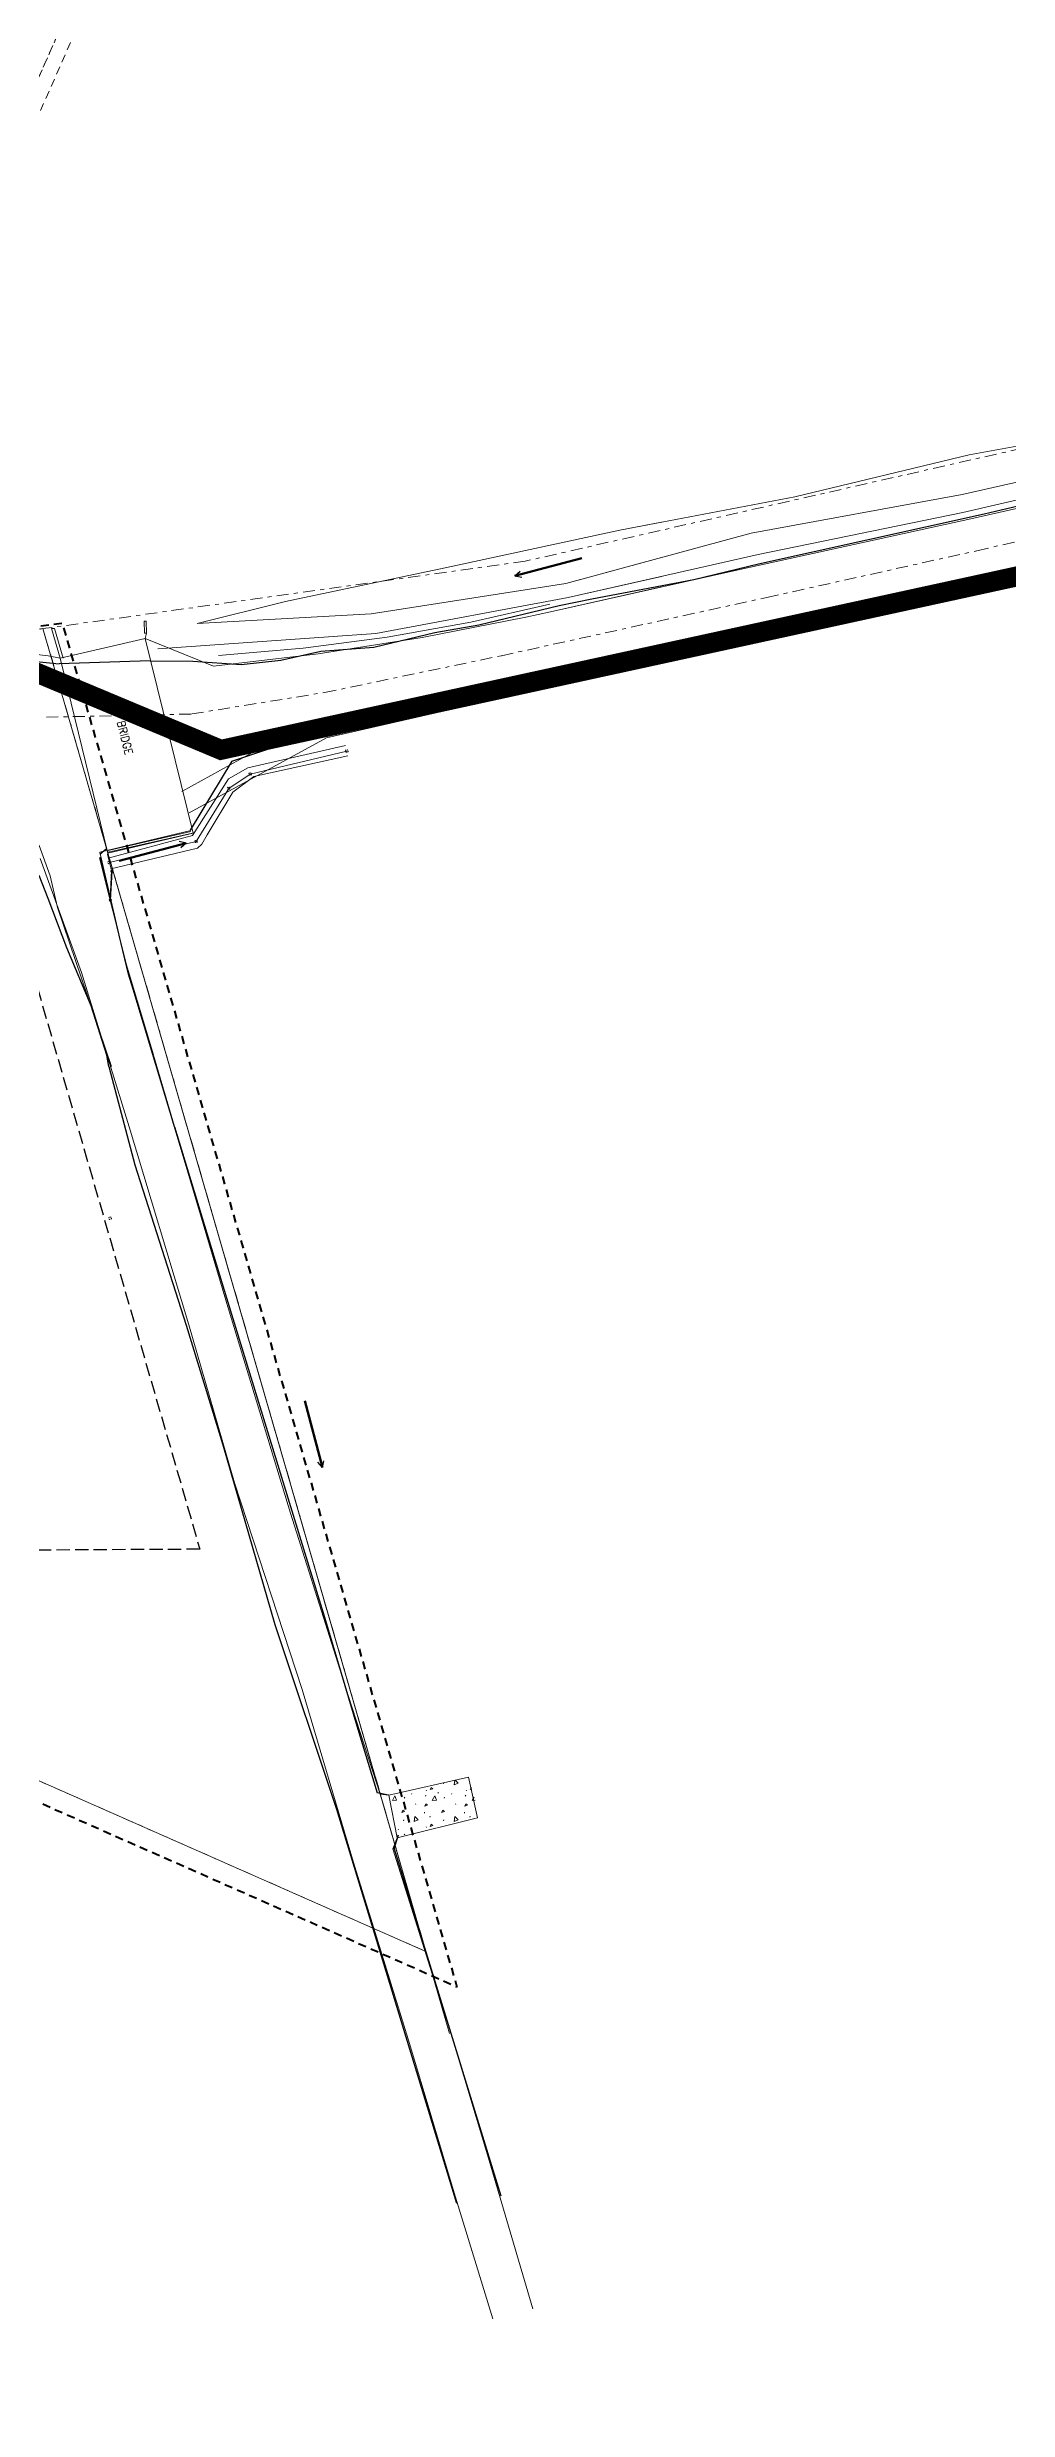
# Model space of a CAD drawing. Header units: metres. Extents: x -703672 to 3951284, y -4124475 to 4104628.
# Drawn here: x 327527.3 to 327623.5, y 4103169 to 4103405.2 of the extents above; entities that cross this region are included whole.
import ezdxf
from ezdxf.enums import TextEntityAlignment as Align

# ---------------------------------------------------------------- set-up
doc = ezdxf.new("R2010")
doc.units = ezdxf.units.M
doc.header["$MEASUREMENT"] = 0
for name, pattern in [('DGN Style 2', [1.3283826688107345, 0.7970296012864407, -0.5313530675242938]), ('DGN Style 3', [1.8597357363350286, 1.328382668810735, -0.5313530675242938]), ('DGN Style 7', [2.6567653376214695, 1.195544401929661, -0.5313530675242938, 0.3985148006432204, -0.5313530675242938])]:
    doc.linetypes.add(name, pattern=pattern)
for name, color, linetype, lineweight in [('C-ANNO-TEXT', 7, 'Continuous', 25), ('C-PROP-BASE', 2, 'CONLMT', 0), ('C-PROP-CONS(Alpha)', 7, 'DGN Style 2', 40), ('C-SITE-FENC', 6, 'Continuous', 0), ('C-SITE-STRC(Magnum)', 252, 'Continuous', 0), ('C-STRM-HDWL', 3, 'Continuous', 0), ('C-STRM-Sedimentation', 7, 'Continuous', 30), ('V-ANNO-PATT', 9, 'Continuous', 0), ('V-DTCH-CNTR', 252, 'DGN Style 7', 0), ('V-DTCH-TOP~', 252, 'Continuous', 0), ('V-ROAD-ASPH', 9, 'Continuous', 0), ('V-ROAD-CNTR', 251, 'DGN Style 7', 0), ('V-SITE-FENC', 251, 'FENCE', 0), ('V-SITE-STRC', 253, 'Continuous', 0), ('V-SITE-STRS', 6, 'Continuous', 0), ('V-SITE-WALK', 7, 'Continuous', 0)]:
    doc.layers.add(name, color=color, linetype=linetype, lineweight=lineweight)
doc.layers.add('ra', color=7, linetype='Continuous')
doc.styles.add('Dimension', font='arial.ttf', dxfattribs={"height": 0.00316992})
doc.styles.add('Style-Arial', font='arial.ttf')
doc.styles.add('Style-STANDARD', font='STANDARD.shx')
doc.linetypes.add('CONLMT', pattern='A,0.10417,-0.00902625,[2,dgnlstyle-tsaec.shx,S=4.133597883597883e-05,R=0,X=0,Y=0],-0.00902625', length=0.1222225)
doc.linetypes.add('FENCE', pattern='A,0.1,-0.01302,[7,dgnlstyle-tsaec.shx,S=0.0001240079365079365,R=0,X=0,Y=0],-0.01302', length=0.12604)
doc.dimstyles.new('USACE Stroke DIM Set', dxfattribs={"dimtxt": 0.00316992, "dimasz": 0.00475488, "dimexe": 0.00158496, "dimexo": 0.00158496, "dimgap": 0.00158496, "dimtad": 1, "dimdec": 3, "dimlfac": 12, "dimzin": 15, "dimdsep": 46, "dimlunit": 4, "dimtxsty": 'Dimension', "dimblk": 'OBLIQUE', "dimcen": 0.09, "dimclrd": 1, "dimclre": 1, "dimazin": 2, "dimtfac": 1, "dimtdec": 3, "dimtmove": 1, "dimatfit": 1, "dimfxl": 1, "dimtolj": 1, "dimtzin": 15, "dimlwd": 18, "dimlwe": 18, "dimarcsym": 0})

# ---------------------------------------------------------------- blocks, each defined once
blk = doc.blocks.new('_Oblique')
at = {"color": 0, "linetype": 'ByBlock', "lineweight": -2}
blk.add_line((0.5, 0.5), (-0.5, -0.5), dxfattribs=at)
blk = doc.blocks.new('TerminatorOpen')
at = {"color": 0, "linetype": 'ByBlock', "lineweight": -2}
for q in [(-1, 0.5), (-1, 0), (-1, -0.5)]:
    blk.add_line((0, 0), q, dxfattribs=at)
blk = doc.blocks.new('FIXPNT_1267')
at = {"layer": 'V-SITE-STRS', "linetype": 'ByBlock'}
h = blk.add_hatch(color=256, dxfattribs=at)
edge = h.paths.add_edge_path()
edge.add_arc((-7.450580596923828e-09, 4.656612873077393e-10), 0.03294675799999999, 0, 360)
blk.add_circle((-0.01278334856033325, 5.559809505939484e-05), 1.297278596249999, dxfattribs=at)
blk = doc.blocks.new('NULL_2131')
at = {"layer": 'V-SITE-STRS', "linetype": 'ByBlock', "xscale": 0.1, "yscale": 0.1, "zscale": 0.5, "rotation": 86.67054385907329}
blk.add_blockref('FIXPNT_1267', (0, 0), dxfattribs=at)
blk = doc.blocks.new('NULL_2130')
at = {"layer": 'V-SITE-STRS', "linetype": 'ByBlock'}
blk.add_blockref('NULL_2131', (0, 0), dxfattribs=at)
blk = doc.blocks.new('FIXPNT_1259')
at = {"layer": 'V-DTCH-CNTR', "linetype": 'ByBlock'}
h = blk.add_hatch(color=256, dxfattribs=at)
edge = h.paths.add_edge_path()
edge.add_arc((0, 0), 0.03294675800000001, 0, 360)
blk.add_circle((-0.01278334157541394, 5.559623241424561e-05), 1.29727859625, dxfattribs=at)
blk = doc.blocks.new('NULL_2114')
at = {"layer": 'V-DTCH-CNTR', "linetype": 'ByBlock', "xscale": 0.1, "yscale": 0.1, "zscale": 0.5}
blk.add_blockref('FIXPNT_1259', (0, 0), dxfattribs=at)
blk = doc.blocks.new('NULL_2113')
at = {"layer": 'V-DTCH-CNTR', "linetype": 'ByBlock'}
blk.add_blockref('NULL_2114', (0, 0), dxfattribs=at)

msp = doc.modelspace()

# ---------------------------------------------------------------- linework, layer by layer
at = {"layer": 'C-ANNO-TEXT', "color": 1, "lineweight": -2, "ltscale": 0.6, "const_width": 2}
msp.add_lwpolyline([(327554.8350382773, 4104380.16774108), (327275.3480059607, 4104220.406195212), (327093.3818080015, 4104047.583524398), (327001.8950954843, 4103885.810832099), (326940.431142319, 4103781.08774414), (326891.8948100628, 4103650.048591174), (326879.9189725379, 4103599.019840731), (326881.1756962286, 4103522.160821603), (327011.0294437818, 4103497.589092612), (327253.4385069069, 4103456.857713948), (327544.716564442, 4103334.973178718), (327826.9203376779, 4103396.417603671), (327953.6137947738, 4102865.62848762), (328093.7569675464, 4102751.786021037), (328281.8958965763, 4102788.880219985)], dxfattribs=at)
at = {"layer": 'C-PROP-BASE', "linetype": 'DGN Style 7'}
for points in [[(327356.8597373767, 4103417.513729525), (327390.4670387869, 4103401.969263422), (327410.8739347309, 4103393.112029526), (327390.4670387869, 4103401.969263422), (327356.8597373765, 4103417.513729525), (327390.4670388163, 4103401.969263408), (327410.8739347302, 4103393.112029526), (327433.4709347181, 4103381.52002953), (327451.7089347362, 4103373.476029522), (327464.3439347404, 4103369.31702952), (327510.1519092293, 4103349.749040421), (327521.3969347301, 4103346.320029525), (327526.9071255911, 4103347.090790208), (327565.2159725193, 4103214.830112471), (327236.7608922105, 4103359.627596663), (327249.5213075785, 4103462.801666866)], [(327878.9085788453, 4103183.85938541), (327825.2089347303, 4103410.919029523), (327791.8229347304, 4103404.045029525), (327775.1939347312, 4103399.242029524), (327575.17193473, 4103353.842029526), (327526.9071255911, 4103347.090790208), (327521.3969347297, 4103346.320029524), (327510.1519347301, 4103349.749029526), (327464.343934713, 4103369.317029532), (327451.7089347313, 4103373.476029526), (327445.1219347311, 4103376.466029527), (327443.9949347313, 4103378.240029527), (327442.8399347313, 4103377.491029528), (327433.4709347296, 4103381.520029525), (327410.873934731, 4103393.112029525), (327390.4670388172, 4103401.969263406)]]:
    msp.add_lwpolyline(points, dxfattribs=at)
at = {"layer": 'C-PROP-CONS(Alpha)', "color": 9, "transparency": 33554661, "flags": 128}
msp.add_lwpolyline([(328051.3527000129, 4102748.37939936), (328033.3155557459, 4102763.759859016), (328008.635876491, 4102785.194791595), (328001.0587122234, 4102791.754994317), (327978.7635198684, 4102811.492673358), (327966.1439298082, 4102822.81362133), (327961.8799502737, 4102829.347595384), (327957.057644274, 4102838.760785415), (327950.9142166439, 4102852.447486374), (327944.9108842695, 4102882.46314165), (327922.9503158275, 4102979.617200589), (327922.1960612735, 4102984.074704956), (327896.895254712, 4103096.805002357), (327873.602682129, 4103197.996084934), (327970.2778919048, 4103222.03458913), (327945.2853782952, 4103305.343080384), (327930.2819876203, 4103330.564998057), (327883.5789010234, 4103409.045375251), (327883.5789010235, 4103409.045375251), (327870.9613363898, 4103413.475533437), (327831.8293273544, 4103476.306306486), (327799.6734495071, 4103521.613691107), (327806.6592676204, 4103526.955593927), (327784.9216440988, 4103571.617824119), (327626.2738909589, 4103555.289453546), (327612.5795421994, 4103537.316554541), (327610.912267143, 4103605.482858766), (327464.3899750119, 4103600.408329677), (327376.9287606052, 4103410.137822579), (327521.4700117525, 4103346.727226583), (327528.8281654069, 4103347.647212733), (327568.3287292437, 4103211.27215154), (327234.5934998402, 4103358.397358307), (327245.9429127203, 4103450.162797557), (327247.4057606828, 4103462.282137395), (327240.1466832621, 4103465.304146356), (327209.4846702361, 4103470.912804143), (327163.5775247305, 4103479.173001934), (327097.1773292364, 4103490.791457197), (327094.8037589096, 4103490.336329404), (327087.5669605479, 4103491.465917642), (327077.449539086, 4103494.95888159), (327074.0302851388, 4103496.139353393), (327072.3445527111, 4103496.70369043), (327040.4265800085, 4103507.290822693), (327024.6254833043, 4103509.746641063), (327005.0554566061, 4103511.621346213), (326997.3663593705, 4103513.401218432), (326987.1858611336, 4103509.176851866), (326924.9401869376, 4103516.679666858), (326868.1898380349, 4103514.452095245, -0.4874798272826256), (326842.7291952347, 4103544.504835935), (326855.8128268328, 4103607.653487044), (326872.3549334486, 4103674.829124694), (326885.7849688843, 4103716.963841686), (326897.1820855098, 4103756.392376348), (326911.8079730987, 4103792.562866542), (326942.7784593481, 4103859.495280759), (326985.0309523789, 4103937.170100313), (327038.3759761521, 4104017.339902852), (327049.9699591843, 4104031.93014326), (327093.2772874826, 4104085.216318096), (327121.0561478767, 4104115.05712215), (327147.4927338528, 4104141.109056442), (327201.0579048989, 4104189.950156559), (327247.8236230445, 4104227.241544621), (327274.2756034104, 4104246.458416275), (327310.9052788371, 4104272.189052842), (327338.7507480193, 4104290.682435896), (327394.3822770293, 4104323.718145463), (327454.7797406209, 4104356.193582261), (327554.8217139727, 4104397.588329164), (327560.1573850386, 4104391.696800068), (327629.8959608893, 4104414.015198105), (327759.0313031515, 4104448.398455133), (327757.2739255879, 4104455.165774307), (328107.0540342975, 4104542.510103815), (328119.3380608568, 4104542.510103815), (328124.6483431717, 4104536.17317302), (328129.4254646109, 4104518.549251009), (328131.921990407, 4104503.029638088), (328135.078302787, 4104500.213224401), (328154.085317786, 4104500.667789092), (328149.8985258908, 4104547.783738694), (328149.7745655841, 4104555.824714896), (328168.0966631506, 4104560.116307975), (328180.1971601305, 4104561.571233069), (328186.8764764442, 4104562.389659171), (328203.8937110046, 4104564.517264253), (328194.5649608789, 4104557.623580912), (328191.4437345657, 4104556.202444898), (328187.3603782359, 4104545.719257489), (328182.8253075863, 4104532.763466077), (328181.3393865761, 4104525.839460123), (328180.4385673145, 4104514.508980992), (328180.3416913476, 4104501.519693172), (328182.9952471908, 4104464.369911368), (328121.0450735461, 4104464.115166628), (328089.3117504606, 4104492.939601823), (327768.6929376793, 4104411.193379837), (327762.394272341, 4104435.44831491), (327630.6153729495, 4104402.081270727), (327568.961239384, 4104381.975780278), (327586.7809209799, 4104362.299684941), (327579.7950375145, 4104360.190021981), (327526.9949811692, 4104339.560635842), (327472.178603134, 4104315.449356015), (327377.0616109308, 4104262.394203749), (327337.8150383515, 4104235.453131521), (327331.8477650884, 4104234.203481648), (327216.3820695355, 4104145.337984444), (327178.5929724798, 4104112.042658567), (327136.6371358891, 4104068.619937841), (327133.1617217513, 4104062.073926368), (327081.9927725713, 4104002.304896605), (327197.9125123062, 4103949.973291562), (327165.5484697489, 4103878.060140899), (327236.1839484199, 4103839.517953459), (327385.373955234, 4103849.829860281), (327376.9496945368, 4103947.711745712), (327522.7087312953, 4103959.659207741), (327570.1209276664, 4103966.104005254), (327619.9429955619, 4103970.187781311), (327675.5802737248, 4103972.189662043), (327840.2462419602, 4103985.686872555), (327861.3262067086, 4103740.757760243), (327930.6420660896, 4103742.354851621), (327992.4427256854, 4103748.227855178), (328033.5029494578, 4103744.724846469), (328070.8848923553, 4103745.586155542), (328069.9830035489, 4103756.769478619), (328241.8330771768, 4103770.442215998), (328288.4642937218, 4103241.598537642), (328052.9743225681, 4103223.495877456), (328046.3409570817, 4103208.988679592), (328077.9633670195, 4102853.33535271), (328045.914018165, 4102815.224954779), (328124.4115326538, 4102748.37939936)], format="xyb", dxfattribs=at)
at = {"layer": 'C-SITE-FENC', "linetype": 'FENCE', "ltscale": 80}
msp.add_lwpolyline([(327252.8576819676, 4103461.575717675), (327252.4331808157, 4103460.555451396), (327255.7244327103, 4103458.984670851, -0.2737537046892947), (327252.9712282305, 4103457.136890197, -0.1261548447997219), (327251.3848489339, 4103457.449072386, -0.1307114052934285), (327252.659016166, 4103456.364369079, -0.2689349705354919), (327252.9204473976, 4103453.109488611), (327249.9291390877, 4103454.537118295), (327247.894292584, 4103449.646471332), (327236.7608922106, 4103359.627596663), (327565.2159725193, 4103214.830112471), (327526.9071255912, 4103347.090790208)], format="xyb", dxfattribs=at)
at = {"layer": 'C-SITE-STRC(Magnum)', "linetype": 'DGN Style 2', "lineweight": 18, "flags": 128}
msp.add_lwpolyline([(327474.9291606625, 4103623.712298925), (327463.7638845238, 4103623.351414103), (327459.0056345972, 4103590.289663387, -0.1316829806757145), (327449.2180239587, 4103567.445981749), (327419.7742860129, 4103530.025155775, 0.05002433632564973), (327416.3453928125, 4103524.636450699), (327404.4684845611, 4103501.064355826, 0.3990922365513682), (327415.3442435534, 4103465.281860519, -0.03015734999227787), (327414.0944142617, 4103464.164199356), (327383.5504958791, 4103477.692176275), (327379.7364341802, 4103469.080660309), (327414.6438698018, 4103453.620071357), (327411.5530820386, 4103446.645766052), (327405.4732570035, 4103432.926753544), (327404.6638773393, 4103431.097844894), (327412.320869571, 4103427.709259135), (327426.8633404492, 4103460.383684529), (327490.8848173932, 4103433.728871211), (327482.6768107636, 4103415.192785706), (327503.4254485627, 4103406.000778882), (327515.5903814164, 4103400.605612193), (327513.4407957806, 4103395.759825646), (327512.5066961144, 4103393.647508522), (327506.901605565, 4103381.018081815), (327506.419768216, 4103379.932402749), (327505.937845786, 4103378.84676417), (327505.608312449, 4103378.10441627), (327514.1275295526, 4103374.32267722), (327533.288564639, 4103417.567606947), (327534.5571270936, 4103419.832812112), (327536.1689522225, 4103421.741336861), (327538.1120900334, 4103423.31790364), (327540.3172108666, 4103424.493146784), (327542.8069657818, 4103425.270392404), (327606.4925626122, 4103438.69265558), (327613.1253323476, 4103410.163131858), (327633.8782950696, 4103415.053528378), (327648.1843627068, 4103418.313933164), (327651.5703498185, 4103403.740722501), (327653.7586765458, 4103394.325034111), (327662.8391534798, 4103396.432848595), (327653.9258093438, 4103434.7573741), (327653.5694826047, 4103437.856041228), (327653.9070041921, 4103440.835111978), (327654.9081164601, 4103443.669514067), (327656.5185463471, 4103446.19843945), (327658.6661997132, 4103448.299463454), (327662.1262923775, 4103450.419580809), (327702.545631025, 4103458.943121145), (327708.0461592458, 4103432.913029597), (327725.6292959729, 4103436.646555332), (327728.3984413266, 4103423.624237818), (327730.3414478616, 4103414.511778114), (327730.7575945886, 4103412.555551496), (327739.8659637581, 4103414.493168529), (327732.0064081502, 4103451.479730877), (327731.7045069691, 4103454.541511283), (327732.0825319924, 4103457.478100854), (327733.1068330953, 4103460.265692207), (327734.7246686032, 4103462.750555179), (327736.8550740609, 4103464.816865618), (327739.3834715012, 4103466.351285388), (327742.3129459622, 4103467.317658322), (327795.7077860177, 4103478.575357798), (327798.3735248658, 4103478.865462872), (327800.9397275708, 4103478.650117148), (327803.4108617791, 4103477.934898824), (327805.7055992028, 4103476.752538459), (327807.7255537022, 4103475.151657104), (327809.5299861558, 4103473.03388667), (327888.2658258614, 4103380.832265056), (327891.2024042939, 4103376.330642888), (327893.7383411126, 4103371.543957578), (327895.8254926312, 4103366.559200893), (327897.4530900647, 4103361.349289099), (327899.6497730219, 4103353.009085462, -0.422274684569617), (327895.2160535973, 4103345.639022119), (327891.7003822796, 4103344.815509173), (327892.1491591313, 4103342.866494967), (327872.782829633, 4103338.330114399), (327870.4698422028, 4103337.788318845), (327869.6790451646, 4103337.603082076), (327871.7316506287, 4103328.840273673), (327898.3395188694, 4103335.072916591, -0.4061981289303538), (327905.5100455697, 4103330.759235418), (327920.2815616738, 4103274.675833907, -0.422274684552299), (327915.8478422494, 4103267.305770562), (327887.3700660714, 4103260.635119294), (327889.4226715295, 4103251.872310912), (327890.2134685681, 4103252.05754768), (327892.5264559983, 4103252.599343233), (327912.4389379788, 4103257.26365488), (327912.8883834927, 4103255.314797286), (327918.9713075205, 4103256.739665037, -0.4061981289289006), (327926.1418342206, 4103252.425983862), (327928.0190326041, 4103245.298775668, -0.3673459260128321), (327920.7505339474, 4103230.118379424), (327918.7849414773, 4103238.646417779), (327893.8318226552, 4103232.900858304), (327896.0662154946, 4103223.227746297), (327878.8961030124, 4103218.545537444, -0.4013471999334533), (327863.0970014104, 4103227.117476953), (327861.1456891465, 4103226.655456328), (327870.6138053517, 4103191.934958958), (327872.5295355113, 4103192.527462602, -0.4013471999332677), (327881.7900785874, 4103207.93304926), (327898.6198750603, 4103212.522455541), (327902.9664552167, 4103193.70853979), (327937.9173888211, 4103201.82811188), (327935.992702404, 4103209.135619138, 0.4216031455730092), (327921.6640533658, 4103217.250104373), (327921.3266867049, 4103218.713823766, -0.4196944927986114), (327937.4432331693, 4103209.517666909), (327939.9716986996, 4103199.917775701), (327950.6395811578, 4103202.603063704), (327908.0269006318, 4103364.391742309), (327906.1712231198, 4103370.33173457), (327903.6920974976, 4103376.252645395), (327900.6885394303, 4103381.92198509), (327897.0913691319, 4103387.436260267), (327828.6080247884, 4103467.631955465, -0.1573681619350366), (327810.1882912599, 4103511.862090011), (327807.7416777069, 4103541.475159936, 0.4139375511036977), (327776.4795633691, 4103567.991098555), (327646.3612904887, 4103557.364265085, -0.4140940930598877), (327632.346668908, 4103569.257645937), (327630.4875186163, 4103591.907777133, 0.4144682669253564), (327604.5838156632, 4103613.86227281), (327488.1952109593, 4103604.207061316, -0.4819769833883705), (327474.2530443429, 4103619.014439506), (327474.9291606625, 4103623.712298925)], format="xyb", close=True, dxfattribs=at)
for points in [[(327504.9997202458, 4103376.733425561), (327514.8908738038, 4103372.342674487), (327534.6315713074, 4103416.895856109), (327535.7957361966, 4103418.974644037), (327537.2237677933, 4103420.66554313), (327538.9450299165, 4103422.06209085), (327540.8985273808, 4103423.103228583), (327543.3335199208, 4103423.863378618)], [(327505.6083124494, 4103378.10441627), (327514.1275295526, 4103374.32267722), (327533.2885646386, 4103417.567606946), (327534.5571270936, 4103419.832812112), (327536.1689522225, 4103421.741336861), (327538.1120900334, 4103423.31790364), (327540.317210867, 4103424.493146785), (327542.8865280579, 4103425.295229963)]]:
    msp.add_lwpolyline(points, dxfattribs=at)
at = {"layer": 'C-STRM-HDWL', "linetype": 'Continuous'}
msp.add_line((327533.40959708, 4103324.641111997), (327567.5951932714, 4103206.615891099), dxfattribs=at)
msp.add_line((327533.40959708, 4103324.641111997), (327567.5951932714, 4103206.615891099), dxfattribs=at)
msp.add_line((327533.40959708, 4103324.641111997), (327567.5951932714, 4103206.615891099), dxfattribs=at)
at = {"layer": 'C-STRM-Sedimentation', "color": 30, "linetype": 'DGN Style 3'}
for p, q in [((327524.7950760638, 4103316.538114173), (327542.6056971367, 4103255.047231433)), ((327542.6056971369, 4103255.047231433), (327494.4362339275, 4103254.780493134))]:
    msp.add_line(p, q, dxfattribs=at)
at = {"layer": 'ra'}
for p, q in [((327621.0925859829, 4103358.572077429, 8), (327634.3009385589, 4103361.672062305, 7.91)), ((327609.3517547675, 4103355.955234413, 7.93), (327621.0925859829, 4103358.572077429, 8)), ((327617.6824590371, 4103351.019351881, 7.95), (327649.5258811537, 4103358.286051675, 7.95)), ((327598.4983610634, 4103353.586721144, 7.88), (327609.3517547675, 4103355.955234413, 7.93)), ((327592.0218608673, 4103352.020030936, 7.88), (327598.4983610634, 4103353.586721144, 7.88)), ((327578.5493811155, 4103349.390724119, 7.87), (327581.8407515573, 4103350.084428389, 7.88)), ((327581.8407515573, 4103350.084428389, 7.88), (327592.0218608673, 4103352.020030936, 7.88)), ((327587.4208655, 4103344.154363854, 7.93), (327617.6824590371, 4103351.019351881, 7.95)), ((327570.5213119245, 4103347.481696863, 7.96), (327578.5493811155, 4103349.390724119, 7.87)), ((327560.0296868838, 4103345.240578391, 7.99), (327566.1168677649, 4103346.701459947, 7.97)), ((327566.1168677649, 4103346.701459947, 7.97), (327570.5213119245, 4103347.481696863, 7.96)), ((327525.9273478982, 4103343.830847315, 8.09), (327528.5407558848, 4103343.585648018, 8.11)), ((327537.6279894314, 4103343.879966673, 8.06), (327528.5407558848, 4103343.585648018, 8.11)), ((327537.6279894314, 4103343.879966673, 8.06), (327541.9119640535, 4103343.833561531, 8.06)), ((327541.9119640535, 4103343.833561531, 8.06), (327546.7324795285, 4103343.522776147, 8.06)), ((327546.7324795285, 4103343.522776147, 8.06), (327550.7100831176, 4103343.935937965, 8.04)), ((327550.7100831176, 4103343.935937965, 8.04), (327554.7082348239, 4103344.848777454, 7.99)), ((327554.7082348239, 4103344.848777454, 7.99), (327560.0296868838, 4103345.240578391, 7.99)), ((327567.9926409742, 4103339.70432197, 8.01), (327587.4208655, 4103344.154363854, 7.93)), ((327554.5790486519, 4103336.784707952, 8.04), (327567.9926409742, 4103339.70432197, 8.01)), ((327545.8107936915, 4103333.832066771, 8.05), (327554.5790486519, 4103336.784707952, 8.04)), ((327545.8107936915, 4103333.832066771, 8.05), (327541.6363233022, 4103326.934615287, 8.1)), ((327532.6036718676, 4103324.534676108, 8.09), (327533.2464743681, 4103325.087235558, 8.08)), ((327527.4142201265, 4103320.113192689, 7.97), (327526.541534749, 4103322.412118793, 8.11)), ((327529.3077619501, 4103315.190141566, 7.68), (327527.4142201265, 4103320.113192689, 7.97)), ((327531.743842373, 4103309.386446435, 7.49), (327529.3077619501, 4103315.190141566, 7.68)), ((327533.3008470852, 4103304.441491599, 7.35), (327531.743842373, 4103309.386446435, 7.49)), ((327533.4963343617, 4103303.325118129, 7.33), (327533.3008470852, 4103304.441491599, 7.35)), ((327533.4963343617, 4103303.325118129, 7.33), (327536.1039208819, 4103293.467901608, 7.13)), ((327540.0803885644, 4103297.286845673, 7.25), (327537.9585193864, 4103304.424207664, 7.35)), ((327540.0803885644, 4103297.286845673, 7.25), (327545.2766508745, 4103280.18339298, 7.2)), ((327536.1039208819, 4103293.467901608, 7.13), (327541.2428209403, 4103277.437898296, 7.11)), ((327545.2766508745, 4103280.18339298, 7.2), (327551.6849412875, 4103259.324529541, 7.02)), ((327541.2428209403, 4103277.437898296, 7.11), (327544.8995067881, 4103265.489079375, 7.07)), ((327544.8995067881, 4103265.489079375, 7.07), (327550.1194865517, 4103247.518933263, 6.98)), ((327551.6849412875, 4103259.324529541, 7.02), (327555.0789206922, 4103248.245447548, 7.05)), ((327550.1194865517, 4103247.518933263, 6.98), (327556.2626155742, 4103229.072201959, 6.99)), ((327555.0789206922, 4103248.245447548, 7.05), (327558.3147051433, 4103237.39575465, 7.02)), ((327558.3147051433, 4103237.39575465, 7.02), (327560.353475737, 4103230.696156035, 6.981865084571926)), ((327561.4877301558, 4103230.444253929, 6.9), (327560.353475737, 4103230.696156035, 6.981865084571927)), ((327556.2626155742, 4103229.072201959, 6.99), (327568.3024052462, 4103189.647376409, 6.91)), ((327562.0570483467, 4103225.098050622, 6.95), (327562.4762492694, 4103226.477512324, 6.86)), ((327562.0570483467, 4103225.098050622, 6.95), (327572.7069207529, 4103190.383602021, 6.93))]:
    msp.add_line(p, q, dxfattribs=at)
at = {"layer": 'V-ANNO-PATT'}
for p, q in [((327563.066707272, 4103230.161918486, 6.890593972234917), (327563.1023105985, 4103230.241816986, 6.89064531562115)), ((327563.7859821943, 4103230.551611175, 6.884130734850658), (327563.8215855209, 4103230.631509677, 6.88418207823689)), ((327564.1766804193, 4103229.593629146, 6.873455176480149), (327564.2121737156, 4103229.540330146, 6.872691960702305)), ((327565.1711633589, 4103230.366114655, 6.865950467071954), (327565.206766693, 4103230.446113154, 6.866002422912786)), ((327565.2385023728, 4103230.951403676, 6.868707132159138), (327565.2740956615, 4103230.898104676, 6.867942686022204)), ((327566.4345947987, 4103230.725407915, 6.852605429311616), (327566.4700880951, 4103230.672108915, 6.851842213533772)), ((327566.9777182133, 4103231.581591854, 6.851167185342319), (327567.0133215474, 4103231.661590354, 6.851219141183151)), ((327567.0664045038, 4103230.161918486, 6.841379608555393), (327567.1020078303, 4103230.241816986, 6.841430951941625)), ((327567.7856794262, 4103230.551611175, 6.834916371171133), (327567.8212827527, 4103230.631509677, 6.834967714557365)), ((327568.1763776512, 4103229.593629146, 6.824240812800625), (327568.2118709474, 4103229.540330146, 6.82347759702278)), ((327569.1708605908, 4103230.366114655, 6.816736103392429), (327569.2064639248, 4103230.446113154, 6.816788059233261)), ((327569.2381996047, 4103230.951403676, 6.819492768479613), (327569.2737928933, 4103230.898104676, 6.818728322342679)), ((327562.9777440123, 4103227.906360796, 6.877872005219245), (327563.0133473464, 4103227.986359295, 6.877923961060077)), ((327565.0742482718, 4103228.741745125, 6.85719274219975), (327565.0831415768, 4103228.661846624, 6.856593889017574)), ((327565.2382254036, 4103227.276172617, 6.846197588356539), (327565.2738186923, 4103227.222873617, 6.845433142219605)), ((327565.627870844, 4103228.270453966, 6.847493745391866), (327565.6633741858, 4103228.350452465, 6.847546931591793)), ((327566.9774412441, 4103227.906360796, 6.828657641539721), (327567.0130445783, 4103227.986359295, 6.828709597380552)), ((327569.0739455036, 4103228.741745125, 6.807978378520225), (327569.0828388087, 4103228.661846624, 6.80737952533805)), ((327569.6275680759, 4103228.270453966, 6.798279381712341), (327569.6630714176, 4103228.350452465, 6.798332567912269)), ((327562.4346205977, 4103227.050176857, 6.879310249188542), (327562.470113894, 4103226.996877856, 6.878547033410698)), ((327563.0664303027, 4103226.486687427, 6.868084428432311), (327563.1020336293, 4103226.566585928, 6.868135771818551)), ((327563.7857052251, 4103226.876380117, 6.861621191048052), (327563.8213085516, 4103226.956278618, 6.861672534434291))]:
    msp.add_line(p, q, dxfattribs=at)
at = {"layer": 'V-ANNO-PATT', "extrusion": (-0.0006015507029671023, -0.00433435488733849, 0.9999904257063976), "elevation": -17975.07301055524, "flags": 128}
msp.add_lwpolyline([(327568.0028740068, 4103192.122209854), (327568.067954896, 4103192.591132868)], dxfattribs=at)
at = {"layer": 'V-ANNO-PATT', "extrusion": (0.01230336013790066, -0.006125009588119855, 0.9999055513331561), "elevation": -21095.30776327372, "flags": 128}
msp.add_lwpolyline([(327543.2796042936, 4103179.725400643), (327543.5680116324, 4103179.427561116), (327543.1879116324, 4103179.251461116)], dxfattribs=at)
at = {"layer": 'V-ANNO-PATT', "extrusion": (0.01230336012606628, -0.006125009585560423, 0.9999055513333173), "flags": 128}
for points, elevation in [([(327536.9892116803, 4103177.680861143), (327537.2290116801, 4103178.133661142), (327537.4155116801, 4103177.716361143), (327536.99811168, 4103177.680861142)], -21095.30775664831), ([(327540.9892116804, 4103177.680861142), (327541.2290116801, 4103178.133661143), (327541.4155116804, 4103177.716361143), (327540.9981116799, 4103177.680861142)], -21095.30775664832)]:
    msp.add_lwpolyline(points, dxfattribs=dict(at, elevation=elevation))
at = {"layer": 'V-ANNO-PATT', "extrusion": (0.01230336013247273, -0.006125009580589867, 0.9999055513332689), "flags": 128}
for points, elevation in [([(327540.2305116542, 4103177.121361259), (327540.3370116545, 4103177.343361258), (327540.5146116544, 4103177.21016126), (327540.2305116542, 4103177.121361259)], -21095.30773415445), ([(327544.2305116543, 4103177.12136126), (327544.3370116545, 4103177.343361258), (327544.5146116544, 4103177.21016126), (327544.2305116543, 4103177.12136126)], -21095.30773415444)]:
    msp.add_lwpolyline(points, dxfattribs=dict(at, elevation=elevation))
at = {"layer": 'V-ANNO-PATT', "extrusion": (0.01230336012125026, -0.006125009595552512, 0.9999055513333154), "flags": 128}
for points, elevation in [([(327540.7672116995, 4103178.771960922), (327540.8738116993, 4103178.993960922), (327541.0514116997, 4103178.860760923), (327540.7672116995, 4103178.771960922)], -21095.30779922573), ([(327540.7672116995, 4103175.096660924), (327540.8738116995, 4103175.318660922), (327541.0514116994, 4103175.185460921), (327540.7672116995, 4103175.096660924)], -21095.30779922569)]:
    msp.add_lwpolyline(points, dxfattribs=dict(at, elevation=elevation))
at = {"layer": 'V-ANNO-PATT', "extrusion": (0.01230336010449314, -0.006125009587505326, 0.9999055513335707), "elevation": -21095.3077716954, "flags": 128}
msp.add_lwpolyline([(327544.7672117673, 4103178.771961054), (327544.8738117675, 4103178.993961056), (327544.9032922926, 4103178.971850662)], dxfattribs=at)
at = {"layer": 'V-ANNO-PATT', "extrusion": (0.009465776771752756, 0.002957737629308134, 0.9999508242199832), "elevation": 15243.79643654198, "flags": 128}
msp.add_lwpolyline([(327555.0829469771, 4103203.929565982), (327554.9052356555, 4103203.874039887)], dxfattribs=at)
at = {"layer": 'V-ANNO-PATT', "extrusion": (0.0001618736609682663, 0.0003056302638788492, 0.9999999401935281), "elevation": 1313.901623868377, "flags": 128}
msp.add_lwpolyline([(327569.8619811185, 4103229.712295942), (327570.0474032499, 4103230.062387558)], dxfattribs=at)
at = {"layer": 'V-ANNO-PATT', "extrusion": (0.01169807344017155, 0.000994975047935878, 0.9999310801762501), "elevation": 7921.352726205234, "flags": 128}
msp.add_lwpolyline([(327547.6535650613, 4103224.094753993), (327547.3827382213, 4103224.071720511)], dxfattribs=at)
at = {"layer": 'V-ANNO-PATT', "extrusion": (0.01230336012086609, -0.006125009596064711, 0.9999055513333169), "flags": 128}
for points, elevation in [([(327537.9234117014, 4103176.486560913), (327538.0299117012, 4103176.708560911), (327538.2075117012, 4103176.575360911), (327537.9234117014, 4103176.486560913)], -21095.3078014532), ([(327541.9234117012, 4103176.486560914), (327542.0299117013, 4103176.708560912), (327542.2075117013, 4103176.575360911), (327541.9234117012, 4103176.486560914)], -21095.30780145323)]:
    msp.add_lwpolyline(points, dxfattribs=dict(at, elevation=elevation))
at = {"layer": 'V-ANNO-PATT', "extrusion": (0.01230336013509284, -0.006125009588708531, 0.9999055513331869), "flags": 128}
for points, elevation in [([(327539.1796116436, 4103175.573161097), (327539.2500116438, 4103176.080661096), (327539.5680116436, 4103175.752261098), (327539.1879116436, 4103175.576161098)], -21095.30776660895), ([(327543.1796116436, 4103175.573161097), (327543.2500116439, 4103176.080661096), (327543.5680116437, 4103175.752261098), (327543.1879116437, 4103175.576161098)], -21095.30776660891)]:
    msp.add_lwpolyline(points, dxfattribs=dict(at, elevation=elevation))
at = {"layer": 'V-ANNO-PATT'}
msp.add_polyline3d([(327528.6312477931, 4103344.128136646, 8.117212795349118), (327537.1381958672, 4103346.098164462, 7.799226676682906), (327541.9457845926, 4103326.636061388, 7.866970036292834), (327533.40959708, 4103324.641111997, 7.876888180517589), (327528.6312477931, 4103344.128136646, 8.117212795349118)], dxfattribs=at)
msp.add_3dface([(327561.5257453381, 4103230.446113154, 6.893433358258278), (327569.4780115886, 4103232.268748747, 6.896060605566511), (327570.3900056042, 4103228.188969719, 6.887929413068406), (327562.3507909129, 4103226.199951156, 6.857271327034866)], dxfattribs=at)
at = {"layer": 'V-DTCH-CNTR', "linetype": 'Continuous'}
msp.add_polyline3d([(327533.5307867581, 4103323.71514365, 6.686808340774121), (327542.2325827504, 4103325.817366666, 6.680411310211781), (327545.4941610795, 4103331.11727801, 6.572245807392783), (327547.6351933145, 4103332.552456408, 6.597059403020786), (327557.3119319557, 4103334.853327602, 6.648842051906321)], dxfattribs=at)
at = {"layer": 'V-DTCH-TOP~', "linetype": 'Continuous'}
for p, q in [((327619.5923812459, 4103364.471772735, 6.719162062454615), (327631.4659847353, 4103366.626210918, 6.699096704164944)), ((327551.1839949308, 4103349.804579399, 6.352919257967386), (327542.3409963264, 4103347.590483904, 5.319264764182762)), ((327559.7412828513, 4103348.581560625, 6.423359712893443), (327542.3409963264, 4103347.590483904, 5.319264764182762))]:
    msp.add_line(p, q, dxfattribs=at)
at = {"layer": 'V-DTCH-TOP~', "linetype": 'Continuous', "extrusion": (-0.03346847599176721, 0.1518970008611165, 0.9878295208406087), "elevation": 612329.7628741284, "flags": 128}
msp.add_lwpolyline([(-1202826.286898928, -3888833.520606095), (-1202845.95869752, -3888832.269838895), (-1202855.859321475, -3888832.740752199)], dxfattribs=at)
at = {"layer": 'V-DTCH-TOP~', "linetype": 'Continuous', "extrusion": (0.05294193810725192, -0.2419360989562382, 0.9688467759203648), "elevation": -975398.452589555, "flags": 128}
msp.add_lwpolyline([(1197181.183476052, 3815779.046495302), (1197171.614436998, 3815778.97777377), (1197152.056127226, 3815779.582948816)], dxfattribs=at)
at = {"layer": 'V-DTCH-TOP~', "linetype": 'Continuous'}
for points in [[(327619.5923812459, 4103364.471772735, 6.719162062454615), (327602.1261075123, 4103360.269000225, 6.582973261480831), (327584.6184960858, 4103356.953012406, 6.630338811539104), (327567.1651990162, 4103353.162905153, 6.65225664095346), (327551.1839949308, 4103349.804579399, 6.352919257967386)], [(327639.5579625659, 4103365.158484166, 6.508791452590749), (327618.8948855076, 4103360.499908112, 6.882869939414213), (327597.7859286564, 4103356.623342473, 6.475771358338179), (327579.2181367609, 4103351.607844237, 6.617904630803494), (327559.7412828513, 4103348.581560625, 6.423359712893443)], [(327640.1309369323, 4103363.58945141, 7.75172659413056), (327618.9468819885, 4103358.714012919, 7.934419291938539), (327598.4638908253, 4103354.5062958, 7.670664751728154), (327579.4531340713, 4103350.207424909, 7.635999057737969), (327560.2215878179, 4103346.599255958, 7.785877258055066), (327538.3990943098, 4103345.068277411, 7.830377065629797)], [(327588.7867471195, 4103357.742490155, 6.619061916125901), (327584.6184960858, 4103356.953012406, 6.630338811539104), (327567.1651990162, 4103353.162905153, 6.65225664095346), (327551.1839949308, 4103349.804579399, 6.352919257967386), (327542.3409963264, 4103347.590483904, 5.319264764182762)], [(327533.4389408902, 4103324.149561169, 7.879943658772291), (327541.8632112455, 4103326.39813523, 7.873594546893727), (327545.4822825996, 4103332.073958882, 7.773487554756016), (327547.4103382131, 4103333.180405406, 7.65886010184159), (327557.1945991566, 4103335.423155237, 7.571463825681967)], [(327533.7053389875, 4103323.083481026, 7.87729393192442), (327542.3758897411, 4103325.159711272, 7.877114518520443), (327542.7881553899, 4103325.558155444, 7.855817618174221), (327543.3275120558, 4103326.475465923, 7.827451298480355), (327545.8915137681, 4103330.734883895, 7.765688299991076), (327548.0111374887, 4103332.294042409, 7.509003208782062), (327557.4080347474, 4103334.367273372, 7.559121253997084)]]:
    msp.add_polyline3d(points, dxfattribs=at)
at = {"layer": 'V-ROAD-ASPH'}
msp.add_line((327537.1381958672, 4103346.098164462, 7.799226676682906), (327543.9787286897, 4103343.325968865, 8.056053798847223), dxfattribs=at)
msp.add_line((327537.1381958672, 4103346.098164462, 7.799226676682906), (327543.9787286897, 4103343.325968865, 8.056053798847223), dxfattribs=at)
at = {"layer": 'V-ROAD-ASPH', "linetype": 'Continuous'}
for p, q in [((327560.6489217962, 4103230.557466106, 6.962785612079315), (327561.5257453381, 4103230.446113154, 6.893433358258278)), ((327562.3507909129, 4103226.199951156, 6.857271327034866), (327561.9151399391, 4103225.107012655, 6.999639975656009))]:
    msp.add_line(p, q, dxfattribs=at)
at = {"layer": 'V-ROAD-ASPH', "flags": 128}
msp.add_lwpolyline([(327533.7497022569, 4103303.306858337), (327528.3555413451, 4103319.194028032), (327527.6264833397, 4103322.362805924), (327526.5142201693, 4103325.418219081), (327525.0355523009, 4103328.314116221), (327523.2128146555, 4103331.006755519), (327521.0735392451, 4103333.455465308), (327518.6500393081, 4103335.623258418), (327515.978921226, 4103337.477390857), (327514.0272462725, 4103338.551663807), (327500.091687021, 4103344.781981745), (327480.520225329, 4103353.324997985), (327463.1721710479, 4103361.060260869), (327449.2233968383, 4103366.886702202), (327425.0238318229, 4103377.497034137), (327401.4338382093, 4103388.047175521), (327384.5992817595, 4103395.229361551), (327371.5462869428, 4103397.513648826), (327345.0500486668, 4103409.069251134), (327342.2039267405, 4103413.787233044), (327317.6325128221, 4103424.713410547), (327293.3423759444, 4103435.200880068), (327276.186982915, 4103442.802598165)], dxfattribs=at)
at = {"layer": 'V-ROAD-ASPH', "extrusion": (0.004768362223127603, -0.00893429043275203, 0.9999487192732298), "elevation": -35090.55821488993, "flags": 128}
msp.add_lwpolyline([(327540.2162652478, 4103193.581635512), (327550.686224727, 4103194.820214145), (327561.1016739302, 4103196.455006611), (327571.4476135269, 4103198.483677738), (327573.9183672956, 4103199.028791095), (327585.0244550564, 4103201.516942882)], dxfattribs=at)
at = {"layer": 'V-ROAD-ASPH', "extrusion": (0.1028163290474574, -0.009479210629259166, 0.9946551900267003), "elevation": -5212.591672546484, "flags": 128}
msp.add_lwpolyline([(4116064.91678927, 50291.90882164851), (4116054.599797938, 50288.29292189925), (4116045.81711976, 50284.69072577301)], dxfattribs=at)
at = {"layer": 'V-ROAD-ASPH', "linetype": 'Continuous', "extrusion": (-0.0001704996980279797, 0.0005532202991090424, 0.9999998324385629), "elevation": 2221.039597987738, "flags": 128}
msp.add_lwpolyline([(327568.0369802783, 4103190.108559919), (327571.9273791749, 4103177.485386358)], dxfattribs=at)
at = {"layer": 'V-ROAD-ASPH'}
for points in [[(327533.7497022569, 4103303.306858337, 7.289763407494846), (327528.3555413451, 4103319.194028032, 7.860432139861466), (327527.6264833397, 4103322.362805924, 7.886068016359424), (327526.5142201693, 4103325.418219081, 7.91170389286475), (327525.0355523009, 4103328.314116221, 7.937339769368904), (327523.2128146555, 4103331.006755519, 7.962975645866798), (327521.0735392451, 4103333.455465308, 7.988611522369368), (327518.6500393081, 4103335.623258418, 8.020491214653099), (327515.978921226, 4103337.477390857, 8.05237090693629), (327514.0272462725, 4103338.551663807, 8.074213188564222), (327500.091687021, 4103344.781981745, 8.149520747544486), (327480.520225329, 4103353.324997985, 8.197502595349881), (327463.1721710479, 4103361.060260869, 8.13825632302607), (327449.2233968383, 4103366.886702202, 8.119759702115928), (327425.0238318229, 4103377.497034137, 8.170781381167018), (327401.4338382093, 4103388.047175521, 8.085430331540302), (327384.5992817595, 4103395.229361551, 8.03526652280366), (327371.5462869428, 4103397.513648826, 8.03305533158806), (327345.0500486668, 4103409.069251134, 7.957780989001691), (327342.2039267405, 4103413.787233044, 8.082427406487703), (327317.6325128221, 4103424.713410547, 8.095435676807526), (327293.3423759444, 4103435.200880068, 8.079927683513944), (327276.186982915, 4103442.802598165, 8.107770154758171)], [(327543.9787286897, 4103343.325968865, 8.056053798847223), (327554.4486309573, 4103344.564481088, 8.01909283452271), (327564.8640223293, 4103346.199225283, 7.982131870198572), (327575.2099129601, 4103348.227848727, 7.947195747034357), (327577.6806548395, 4103348.772953486, 7.938811532375176), (327596.3503834758, 4103352.955378446, 7.895890666386492), (327619.4491156529, 4103358.004332536, 7.971237672701157), (327639.5392935435, 4103362.526680638, 7.903789135150916)], [(327540.8159308867, 4103330.807194729, 8.101574559690505), (327548.5461015404, 4103335.059591317, 8.071490012468168), (327563.9059345672, 4103338.701724169, 8.020223425807373), (327585.2698887625, 4103343.458611655, 7.966465648599069), (327621.631693815, 4103351.823211008, 7.963639022623425), (327646.5677416057, 4103357.597328037, 7.945297306284537)], [(327540.8159308867, 4103330.807194729, 8.101574559690505), (327548.5461015404, 4103335.059591317, 8.071490012468168), (327563.9059345672, 4103338.701724169, 8.020223425807373), (327585.2698887625, 4103343.458611655, 7.966465648599069), (327588.7867471195, 4103344.267622954, 7.966192261643442)]]:
    msp.add_polyline3d(points, dxfattribs=at)
at = {"layer": 'V-ROAD-ASPH', "linetype": 'Continuous'}
for points in [[(327560.6489217962, 4103230.557466106, 6.962785612079315), (327557.4366283905, 4103240.413104524, 6.967994668459582), (327551.6781072778, 4103258.663105356, 7.054291104727312), (327545.2211786933, 4103279.935816963, 7.204839417823749), (327541.0474607935, 4103293.966109931, 7.157262115290195), (327535.4017144117, 4103312.721287602, 7.589558567174819), (327532.610793263, 4103324.741871756, 8.00856358585829), (327541.7082076936, 4103326.906621864, 8.091245686289241)], [(327526.6354168359, 4103324.098513777, 7.990005090183864), (327530.7699252346, 4103312.702529788, 7.604260339556873), (327535.5385740091, 4103297.281075426, 7.21084968105221), (327541.4973871279, 4103277.499800709, 7.148949720671958), (327546.0738472731, 4103261.674779202, 7.025019013844407), (327552.8449194806, 4103241.026010077, 7.027490170764231), (327557.9743583248, 4103223.739027584, 6.936286481127254), (327563.5741741733, 4103205.623481572, 6.917811477461129), (327568.0405613983, 4103190.709387854, 6.921459597848788)], [(327575.9155016936, 4103179.088364051, 7.088776181295579), (327571.3877387485, 4103194.504505869, 6.942822213655873), (327567.8972625231, 4103206.112013049, 6.854158962764089), (327561.9151399391, 4103225.107012655, 6.999639975656009)]]:
    msp.add_polyline3d(points, dxfattribs=at)
at = {"layer": 'V-ROAD-CNTR'}
msp.add_line((327527.2491619617, 4103338.23412009, 8.140096197646344), (327541.8016720445, 4103338.558864716, 8.117362544881132), dxfattribs=at)
for points in [[(327541.8016720445, 4103338.558864716, 8.117362544881132), (327555.079695356, 4103340.703992803, 8.050748861811506), (327572.7856985129, 4103344.387132857, 8.025666648360804), (327599.3285671373, 4103350.210705173, 7.968343887370473), (327620.363353963, 4103354.881306467, 8.022051722580883), (327655.0380011688, 4103362.85462404, 7.978282486224792)], [(327541.8016720445, 4103338.558864716, 8.117362544881132), (327555.079695356, 4103340.703992803, 8.050748861811506), (327572.7856985129, 4103344.387132857, 8.025666648360804), (327588.7867471195, 4103347.897803275, 7.991110312425512)]]:
    msp.add_polyline3d(points, dxfattribs=at)
at = {"layer": 'V-SITE-FENC', "linetype": 'FENCE', "ltscale": 40, "extrusion": (0.01210066114695377, 0.002776350141568768, 0.9999229299699542), "elevation": 15363.68256114807, "flags": 128}
msp.add_lwpolyline([(327517.6305703257, 4103299.978995514), (327509.3533779149, 4103298.080040331)], dxfattribs=at)
at = {"layer": 'V-SITE-FENC', "linetype": 'FENCE', "ltscale": 40, "extrusion": (0.09628318816113166, -0.01128005533754936, 0.9952900622577873), "elevation": -14741.85161850454, "flags": 128}
msp.add_lwpolyline([(4113562.533728282, 151435.8452511618), (4113552.308014102, 151431.974945139), (4113543.61576109, 151428.1574380051)], dxfattribs=at)
at = {"layer": 'V-SITE-FENC', "linetype": 'FENCE', "ltscale": 40, "extrusion": (-0.03936860373529271, -0.0463505011906358, 0.9981491592338845), "elevation": -203077.6491052741, "flags": 128}
msp.add_lwpolyline([(-2406707.94217147, 3333302.478703893), (-2406715.060570326, 3333306.989667269), (-2406724.776507481, 3333314.101327778)], dxfattribs=at)
at = {"layer": 'V-SITE-FENC', "linetype": 'FENCE', "ltscale": 40}
for points in [[(327541.5346200547, 4103328.687565689, 7.963585246348927), (327555.2636200353, 4103336.187415595, 8.063058665294285), (327585.2685179492, 4103342.998910266, 7.943758951809443), (327611.4898323863, 4103349.041597094, 7.929535639889082), (327642.3308710773, 4103356.06674402, 7.92481772813349)], [(327544.4820111908, 4103344.412418896, 8.055442602286305), (327552.9439896125, 4103345.124963983, 8.014457235685498), (327561.363033689, 4103346.235142414, 7.973471869084406), (327569.7204688777, 4103347.740491668, 7.965731660203353), (327577.6280628327, 4103349.544138209, 7.958338945516651)], [(327544.4820111908, 4103344.412418896, 8.055442602286305), (327552.9439896125, 4103345.124963983, 8.014457235685498), (327561.363033689, 4103346.235142414, 7.973471869084406), (327569.7204688777, 4103347.740491668, 7.965731660203353), (327577.6280628327, 4103349.544138209, 7.958338945516651)], [(327541.5346200547, 4103328.687565689, 7.963585246348927), (327555.2636200353, 4103336.187415595, 8.063058665294285), (327585.2685179492, 4103342.998910266, 7.943758951809443), (327588.7867471195, 4103343.809684155, 7.941850547445647)]]:
    msp.add_polyline3d(points, dxfattribs=at)
at = {"layer": 'V-SITE-STRC', "linetype": 'Continuous', "extrusion": (0.01281916460637046, 0.2203534403666645, 0.9753358551480458), "elevation": 908386.5450933223, "flags": 128}
msp.add_lwpolyline([(-88671.16681895158, -4013911.343510873), (-88671.16681895149, -4013914.308824645)], dxfattribs=at)
at = {"layer": 'V-SITE-WALK', "linetype": 'Continuous'}
for p, q in [((327537.0304252988, 4103347.84862812, 7.340002427030569), (327537.2303315653, 4103347.854750588, 7.340002427030569)), ((327537.0304252988, 4103347.84862812, 7.340002427030569), (327537.2303315653, 4103347.854750588, 7.340002427030569)), ((327537.2678202815, 4103346.630696956, 7.259043401886956), (327537.2303315653, 4103347.854750588, 7.340002427030569)), ((327537.2678202815, 4103346.630696956, 7.259043401886956), (327537.2303315653, 4103347.854750588, 7.340002427030569)), ((327528.0495785241, 4103347.119518555, 7.915992414154978), (327527.7572035819, 4103347.100213765, 7.927421156679515)), ((327537.067914015, 4103346.624574488, 7.259043401886956), (327537.2678202815, 4103346.630696956, 7.259043401886956)), ((327537.067914015, 4103346.624574488, 7.259043401886956), (327537.2678202815, 4103346.630696956, 7.259043401886956)), ((327537.1381958672, 4103346.098164462, 7.799226676682906), (327537.2678202815, 4103346.630696956, 7.259043401886956)), ((327537.1381958672, 4103346.098164462, 7.799226676682906), (327537.2678202815, 4103346.630696956, 7.259043401886956)), ((327522.1992912025, 4103345.010661379, 8.030325735738991), (327527.4329617426, 4103344.363756038, 7.981433488533881)), ((327522.1992912025, 4103345.010661379, 8.030325735738991), (327527.4329617426, 4103344.363756038, 7.981433488533881)), ((327527.4329617426, 4103344.363756038, 7.981433488533881), (327528.6312477931, 4103344.128136646, 8.117212795349118)), ((327527.4329617426, 4103344.363756038, 7.981433488533881), (327528.6312477931, 4103344.128136646, 8.117212795349118)), ((327533.8172467444, 4103322.844748358, 6.69451493922169), (327533.7479606443, 4103322.912916362, 8.412790546668923)), ((327533.6189026649, 4103320.090737139, 7.945966989950612), (327533.649276999, 4103319.957453248, 7.349036804033005))]:
    msp.add_line(p, q, dxfattribs=at)
at = {"layer": 'V-SITE-WALK', "linetype": 'Continuous', "extrusion": (0.002019346350418423, -0.065934192672643, 0.9978219302445323), "elevation": -269882.1929319157, "flags": 128}
msp.add_lwpolyline([(452996.6054739191, 4082485.974217756), (452996.6054739191, 4082487.201518479)], dxfattribs=at)
msp.add_lwpolyline([(452996.6054739191, 4082485.974217756), (452996.6054739191, 4082487.201518479)], dxfattribs=at)
at = {"layer": 'V-SITE-WALK', "linetype": 'Continuous', "extrusion": (-0.0172525239853982, 0.05866503217670845, 0.9981286311973218), "flags": 128}
for points, elevation in [([(-1471930.7727865, -3837041.691993106), (-1471930.772786499, -3837038.588250762)], 235080.2217652336), ([(-1471930.7727865, -3837041.691993106), (-1471930.772786499, -3837038.588250762)], 235080.2217652336), ([(-1471931.058729999, -3837041.628842175), (-1471931.058729998, -3837038.525099829)], 235080.2064461888), ([(-1471931.058729999, -3837041.628842175), (-1471931.058729998, -3837038.525099829)], 235080.2064461888)]:
    msp.add_lwpolyline(points, dxfattribs=dict(at, elevation=elevation))
at = {"layer": 'V-SITE-WALK', "linetype": 'Continuous'}
for points in [[(327528.6312477931, 4103344.128136646, 8.117212795349118), (327537.1381958672, 4103346.098164462, 7.799226676682906), (327541.9457845926, 4103326.636061388, 7.866970036292834), (327533.40959708, 4103324.641111997, 7.876888180517589), (327528.6312477931, 4103344.128136646, 8.117212795349118)], [(327533.6189026649, 4103320.090737139, 7.945966989950612), (327533.7479606443, 4103322.912916362, 8.412790546668923), (327533.3506005093, 4103324.503084438, 8.412827441242136), (327533.4296931011, 4103324.74435628, 8.41001094078014), (327541.8822110082, 4103326.648352601, 8.400141675191342)]]:
    msp.add_polyline3d(points, dxfattribs=at)

# ---------------------------------------------------------------- block references
at = {"layer": 'V-DTCH-CNTR'}
for p in [(327557.3119319557, 4103334.853327602, 6.648842051906321), (327545.4941610795, 4103331.11727801, 6.572245807392783), (327547.6351933145, 4103332.552456408, 6.597059403020786), (327542.2325827504, 4103325.817366666, 6.680411310211781), (327533.5307867581, 4103323.71514365, 6.686808340774121), (327533.6269640599, 4103288.139084382, 6.039606584115944)]:
    msp.add_blockref('NULL_2113', p, dxfattribs=at)
at = {"layer": 'V-SITE-STRS'}
for p in [(327533.8172467444, 4103322.844748358, 6.69451493922169), (327533.649276999, 4103319.957453248, 7.349036804033005)]:
    msp.add_blockref('NULL_2130', p, dxfattribs=at)

# ---------------------------------------------------------------- texts
at = {"layer": 'V-ANNO-PATT', "style": 'Style-STANDARD'}
msp.add_text('BRIDGE', height=0.7999999999999996, rotation=284.4801571805659, dxfattribs=at).set_placement((327534.6765899202, 4103337.872679486, 6.688432669396562), align=Align.MIDDLE_LEFT)

# ---------------------------------------------------------------- leaders
at = {"layer": 'V-ANNO-PATT'}
for points in [[(327574.134028587, 4103352.368272866, 6.641297726246279), (327580.8268350285, 4103354.145124134, 6.641297726246279)], [(327541.2280879749, 4103325.654680792, 6.683609825492951), (327534.5352815334, 4103323.877829524, 6.683609825492951)], [(327554.8778567528, 4103263.204498068, 17.3506480324498), (327553.101005485, 4103269.89730451, 17.3506480324498)]]:
    msp.add_leader(points, dimstyle='USACE Stroke DIM Set', override={"dimasz": 0.633984, "dimtxsty": 'Style-Arial', "dimclrd": 0, "dimldrblk": 'TerminatorOpen', "dimlwd": 65534}, dxfattribs=at)

doc.saveas('drawing.dxf')
